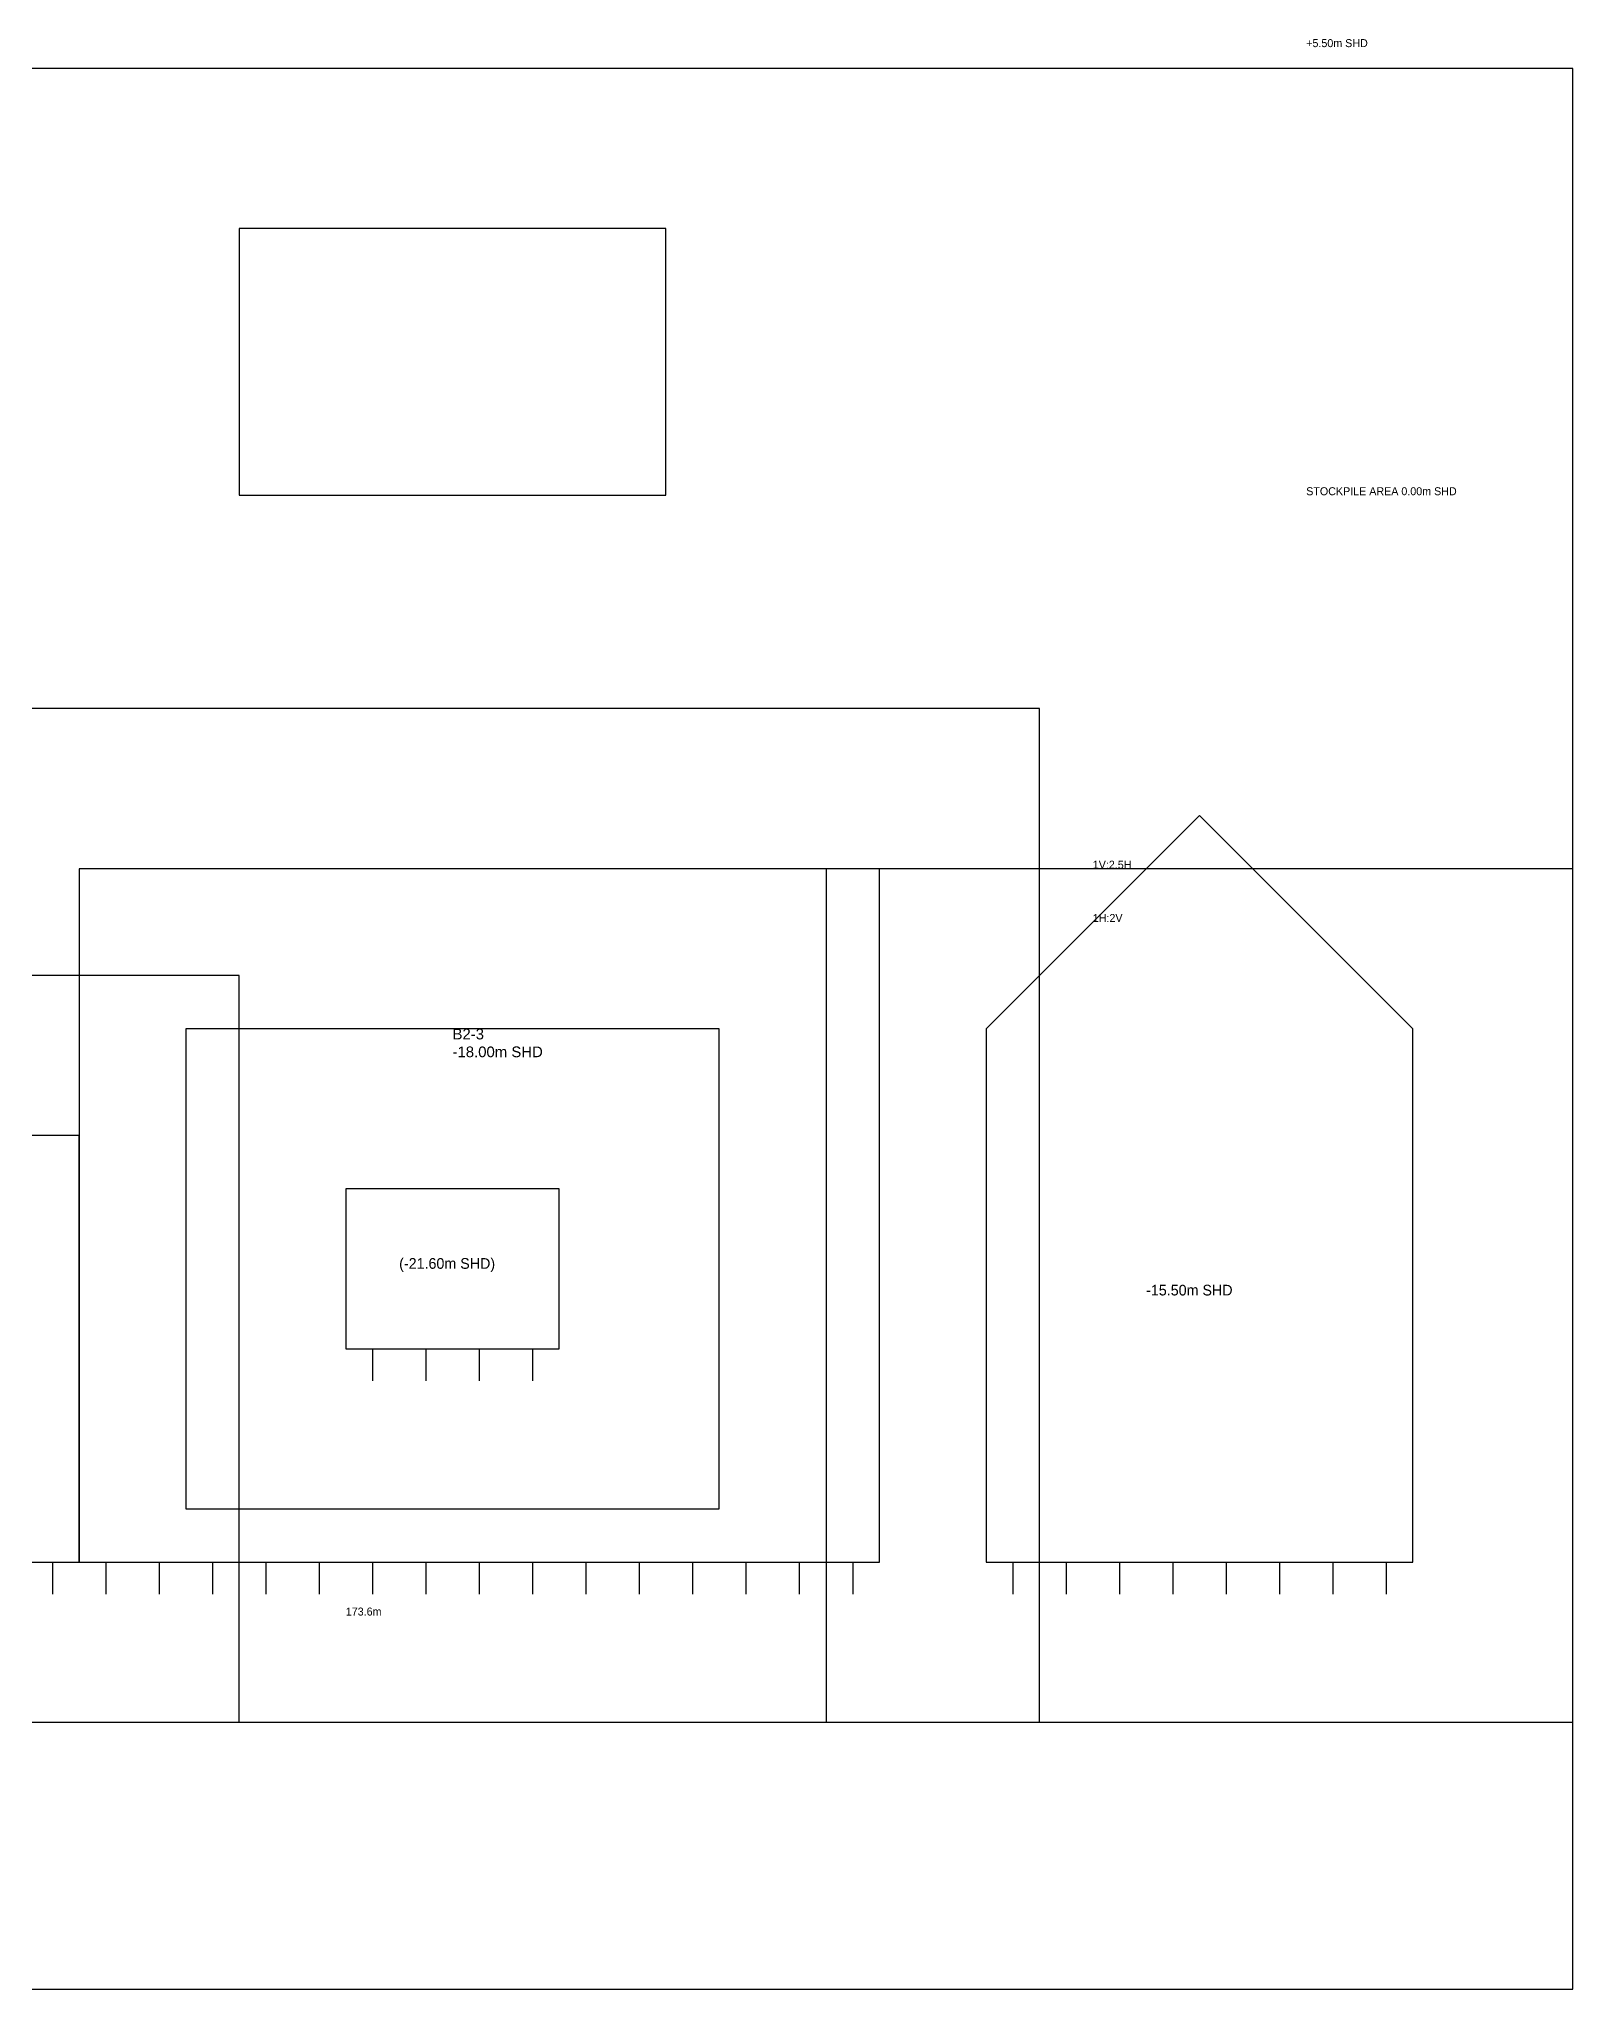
# Model space of a CAD drawing. Header units: metres. Extents: x 45960 to 46550, y 35120 to 35560.
# Drawn here: x 46262.5 to 46550, y 35120 to 35485.5 of the extents above; entities that cross this region are included whole.
import ezdxf

# ---------------------------------------------------------------- set-up
doc = ezdxf.new("R2010")
doc.units = ezdxf.units.M
for name, color, linetype in [('C-BOUNDARY', 1, 'Continuous'), ('C-DIMS', 3, 'Continuous'), ('C-ERSS-PLATFORM', 5, 'Continuous'), ('C-ERSS-SLOPE', 8, 'Continuous'), ('C-ERSS-TEXT', 7, 'Continuous'), ('C-NOTES', 7, 'Continuous'), ('C-STRUCT', 4, 'Continuous')]:
    doc.layers.add(name, color=color, linetype=linetype)

msp = doc.modelspace()

# ---------------------------------------------------------------- linework, layer by layer
at = {"layer": 'C-BOUNDARY'}
msp.add_lwpolyline([(46050, 35120), (46550, 35120), (46550, 35480), (46050, 35480)], close=True, dxfattribs=at)
at = {"layer": 'C-ERSS-PLATFORM'}
for points in [[(46440, 35200), (46520, 35200), (46520, 35300), (46480, 35340), (46440, 35300)], [(46270, 35200), (46420, 35200), (46420, 35330), (46270, 35330)], [(46150, 35200), (46270, 35200), (46270, 35280), (46150, 35280)], [(46320, 35240), (46360, 35240), (46360, 35270), (46320, 35270)]]:
    msp.add_lwpolyline(points, close=True, dxfattribs=at)
at = {"layer": 'C-ERSS-SLOPE'}
for p, q in [((46325, 35240), (46325, 35234)), ((46335, 35240), (46335, 35234)), ((46345, 35240), (46345, 35234)), ((46355, 35240), (46355, 35234)), ((46265, 35200), (46265, 35194)), ((46275, 35200), (46275, 35194)), ((46285, 35200), (46285, 35194)), ((46295, 35200), (46295, 35194)), ((46305, 35200), (46305, 35194)), ((46315, 35200), (46315, 35194)), ((46325, 35200), (46325, 35194)), ((46335, 35200), (46335, 35194)), ((46345, 35200), (46345, 35194)), ((46355, 35200), (46355, 35194)), ((46365, 35200), (46365, 35194)), ((46375, 35200), (46375, 35194)), ((46385, 35200), (46385, 35194)), ((46395, 35200), (46395, 35194)), ((46405, 35200), (46405, 35194)), ((46415, 35200), (46415, 35194)), ((46445, 35200), (46445, 35194)), ((46455, 35200), (46455, 35194)), ((46465, 35200), (46465, 35194)), ((46475, 35200), (46475, 35194)), ((46485, 35200), (46485, 35194)), ((46495, 35200), (46495, 35194)), ((46505, 35200), (46505, 35194)), ((46515, 35200), (46515, 35194))]:
    msp.add_line(p, q, dxfattribs=at)
for points in [[(46240, 35170), (46450, 35170), (46450, 35360), (46240, 35360)], [(46410, 35170), (46550, 35170), (46550, 35330), (46410, 35330)], [(46120, 35170), (46300, 35170), (46300, 35310), (46120, 35310)], [(46290, 35210), (46390, 35210), (46390, 35300), (46290, 35300)]]:
    msp.add_lwpolyline(points, close=True, dxfattribs=at)
at = {"layer": 'C-STRUCT'}
msp.add_lwpolyline([(46300, 35400), (46380, 35400), (46380, 35450), (46300, 35450)], close=True, dxfattribs=at)

# ---------------------------------------------------------------- texts
at = {"layer": 'C-DIMS'}
for s, p in [('1V:2.5H', (46460, 35330)), ('1H:2V', (46460, 35320)), ('173.6m', (46320, 35190))]:
    msp.add_text(s, height=1.5, dxfattribs=at).set_placement(p)
at = {"layer": 'C-ERSS-TEXT'}
for s, p in [('(-21.60m SHD)', (46330, 35255)), ('-15.50m SHD', (46470, 35250))]:
    msp.add_text(s, height=2, dxfattribs=at).set_placement(p)
at = {"layer": 'C-ERSS-TEXT', "insert": (46340, 35300), "char_height": 2, "attachment_point": 1}
msp.add_mtext('{\\fArial|b0|i0;B2-3\\P-18.00m SHD}', dxfattribs=at)
at = {"layer": 'C-NOTES'}
for s, p in [('+5.50m SHD', (46500, 35484)), ('STOCKPILE AREA 0.00m SHD', (46500, 35400))]:
    msp.add_text(s, height=1.5, dxfattribs=at).set_placement(p)

doc.saveas('drawing.dxf')
